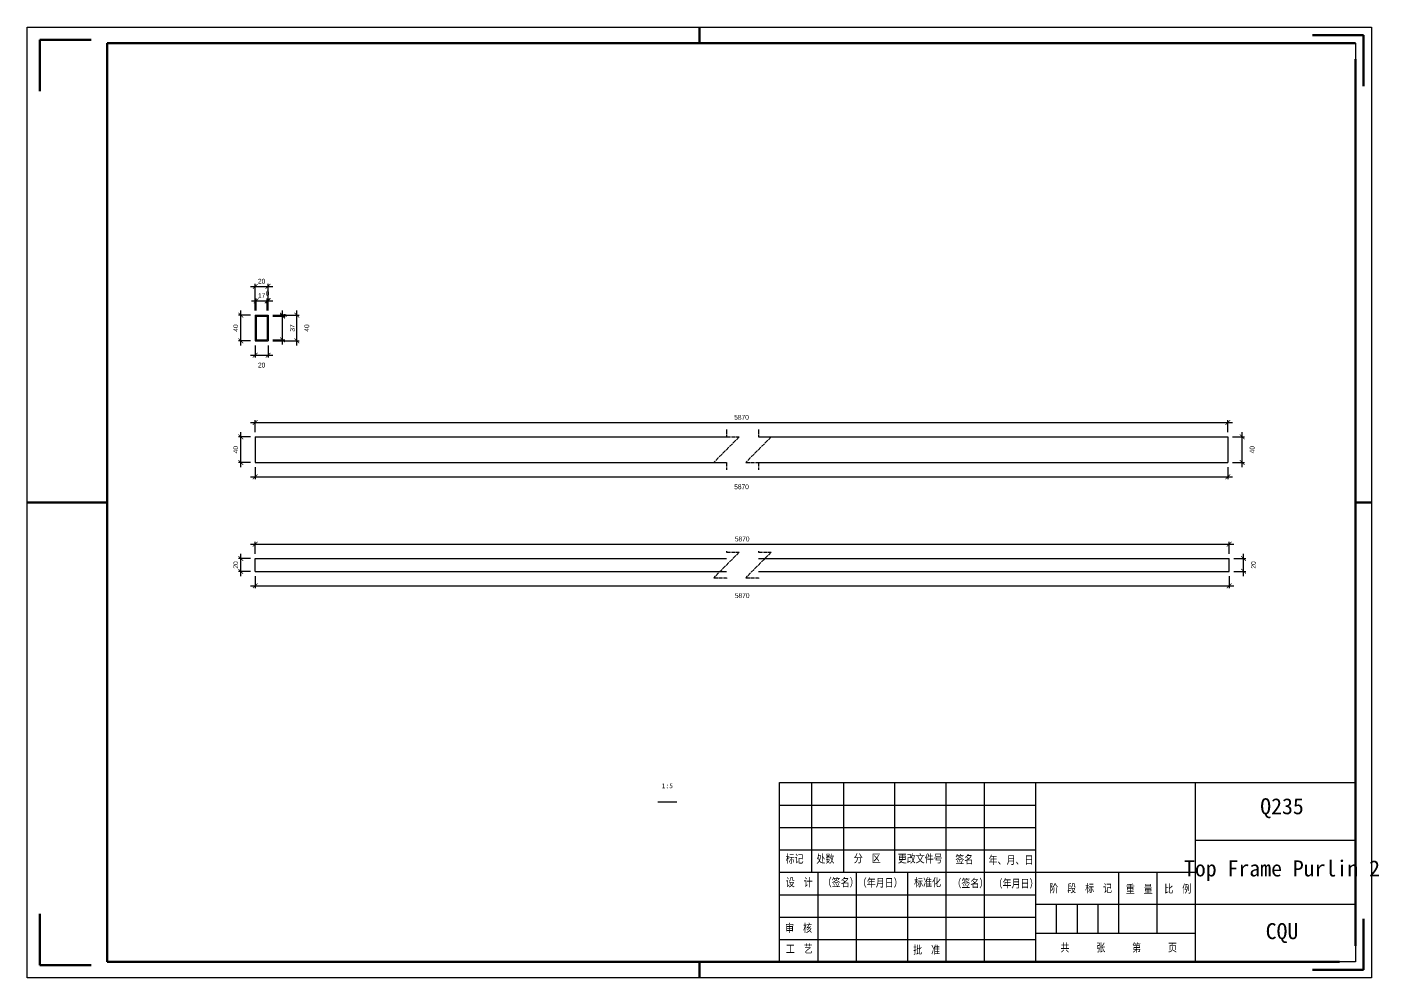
# Model space of a CAD drawing. Header units: millimetres. Extents: x 0 to 1925, y 0 to 4345.
# Drawn here: x 980 to 1402.3, y 3303 to 3600 of the extents above; entities that cross this region are included whole.
import ezdxf

# ---------------------------------------------------------------- set-up
doc = ezdxf.new("R2010")
doc.units = ezdxf.units.MM
doc.linetypes.add('DASHED', pattern=[1.524, 1.27, -0.254])
doc.layers.add('总内框线', color=7, linetype='Continuous', lineweight=50)
doc.layers.add('总外框线', color=7, linetype='Continuous', lineweight=30)
doc.styles.add('OpenSansCondensed-Light', font='OpenSansCondensed-Light.ttf')
doc.styles.add('陈杰（2）', font='gbenor.shx', dxfattribs={"width": 0.8, "bigfont": 'gbcbig.shx'})
doc.dimstyles.new('EZDXF', dxfattribs={"dimtxt": 0.25, "dimasz": 0.175, "dimexe": 0.375, "dimexo": 0.125, "dimgap": 0.1, "dimtad": 1, "dimlfac": 100, "dimzin": 12, "dimdsep": 46, "dimtxsty": 'OpenSansCondensed-Light', "dimblk": 'ARCHTICK', "dimcen": 2.5, "dimazin": 3, "dimtfac": 0.5, "dimtmove": 2, "dimatfit": 3, "dimarcsym": 0})

# ---------------------------------------------------------------- blocks, each defined once
blk = doc.blocks.new('_ARCHTICK')
at = {"color": 0, "linetype": 'ByBlock', "const_width": 0.15}
blk.add_lwpolyline([(-0.5, -0.5), (0.5, 0.5)], dxfattribs=at)

msp = doc.modelspace()

# ---------------------------------------------------------------- linework, layer by layer
for p, q in [((1395, 3595), (1395, 3410)), ((1051.27901, 3510), (1055.27901, 3510)), ((1051.27901, 3510), (1051.27901, 3502)), ((1051.57901, 3509.7), (1054.97901, 3509.7)), ((1051.57901, 3509.7), (1051.57901, 3502.3)), ((1054.97901, 3509.7), (1054.97901, 3502.3)), ((1055.27901, 3510), (1055.27901, 3502)), ((1051.27901, 3502), (1055.27901, 3502)), ((1051.57901, 3502.3), (1054.97901, 3502.3)), ((1051.27901, 3472), (1198.47901, 3472)), ((1051.27901, 3472), (1051.27901, 3464)), ((1208.47901, 3472), (1355.07901, 3472)), ((1355.07901, 3472), (1355.07901, 3464)), ((1051.27901, 3464), (1198.47901, 3464)), ((1208.47901, 3464), (1355.07901, 3464)), ((1051.27901, 3430), (1051.27901, 3434)), ((1051.27901, 3434), (1198.47901, 3434)), ((1208.47901, 3434), (1355.47901, 3434)), ((1355.47901, 3430), (1355.47901, 3434)), ((1051.27901, 3430), (1198.47901, 3430)), ((1208.47901, 3430), (1355.47901, 3430)), ((1215, 3364), (1395, 3364)), ((1215, 3308), (1215, 3364)), ((1225, 3364), (1225, 3336)), ((1235, 3364), (1235, 3336)), ((1251, 3364), (1251, 3336)), ((1267, 3364), (1267, 3336)), ((1279, 3364), (1279, 3308)), ((1295, 3364), (1295, 3308)), ((1345, 3308), (1345, 3364)), ((1395, 3364), (1395, 3308)), ((1177, 3358), (1183, 3358)), ((1215, 3357), (1295, 3357)), ((1215, 3350), (1295, 3350)), ((1345, 3346), (1395, 3346)), ((1215, 3343), (1295, 3343)), ((1215, 3336), (1345, 3336)), ((1227, 3336), (1227, 3308)), ((1239, 3336), (1239, 3308)), ((1255, 3336), (1255, 3308)), ((1267, 3336), (1267, 3308)), ((1321, 3317), (1321, 3336)), ((1333, 3317), (1333, 3336)), ((1215, 3329), (1295, 3329)), ((1295, 3326), (1345, 3326)), ((1301.5, 3326), (1301.5, 3317)), ((1308, 3326), (1308, 3317)), ((1314.5, 3326), (1314.5, 3317)), ((1345, 3326), (1395, 3326)), ((1215, 3322), (1295, 3322)), ((1215, 3315), (1295, 3315)), ((1295, 3317), (1345, 3317)), ((1395, 3308), (1215, 3308))]:
    msp.add_line(p, q)
at = {"linetype": 'DASHED'}
for p, q in [((1202.47901, 3472), (1194.47901, 3464)), ((1198.47901, 3474.25), (1198.47901, 3472)), ((1198.47901, 3472), (1202.47901, 3472)), ((1212.47901, 3472), (1204.47901, 3464)), ((1208.47901, 3474.25), (1208.47901, 3472)), ((1208.47901, 3472), (1212.47901, 3472)), ((1194.47901, 3464), (1198.47901, 3464)), ((1198.47901, 3464), (1198.47901, 3461.75)), ((1204.47901, 3464), (1208.47901, 3464)), ((1208.47901, 3464), (1208.47901, 3461.75)), ((1202.47901, 3436), (1194.47901, 3428)), ((1198.47901, 3436.25), (1198.47901, 3436)), ((1198.47901, 3436), (1202.47901, 3436)), ((1212.47901, 3436), (1204.47901, 3428)), ((1208.47901, 3436.25), (1208.47901, 3436)), ((1208.47901, 3436), (1212.47901, 3436)), ((1194.47901, 3428), (1198.47901, 3428)), ((1198.47901, 3428), (1198.47901, 3427.75)), ((1204.47901, 3428), (1208.47901, 3428)), ((1208.47901, 3428), (1208.47901, 3427.75))]:
    msp.add_line(p, q, dxfattribs=at)
at = {"layer": '总内框线'}
for p, q in [((1190, 3595), (1190, 3600)), ((984, 3596), (984, 3580)), ((984, 3596), (1000, 3596)), ((1005, 3308), (1005, 3595)), ((1005, 3595), (1395, 3595)), ((1397.5, 3597.5), (1381.5, 3597.5)), ((1397.5, 3597.5), (1397.5, 3581.5)), ((1395, 3590), (1395, 3313)), ((980, 3451.5), (1005, 3451.5)), ((1395, 3451.5), (1400, 3451.5)), ((984, 3307), (984, 3323)), ((1397.5, 3305.5), (1397.5, 3321.5)), ((984, 3307), (1000, 3307)), ((1390, 3308), (1005, 3308)), ((1190, 3303), (1190, 3308)), ((1397.5, 3305.5), (1381.5, 3305.5))]:
    msp.add_line(p, q, dxfattribs=at)
at = {"layer": '总外框线'}
for p, q in [((980, 3303), (980, 3600)), ((980, 3600), (1400, 3600)), ((1400, 3600), (1400, 3303)), ((1400, 3303), (980, 3303))]:
    msp.add_line(p, q, dxfattribs=at)

# ---------------------------------------------------------------- texts
at = {"attachment_point": 5}
for s, insert, char_height in [('1:5', (1180, 3363), 1.5), ('Q235', (1372, 3356), 5), ('Top Frame Purlin 2', (1372, 3336.5), 5), ('CQU', (1372, 3317), 5)]:
    msp.add_mtext(s, dxfattribs=dict(at, insert=insert, char_height=char_height))
at = {"char_height": 2.5, "width": 93.0192856, "attachment_point": 1, "style": '陈杰（2）'}
for s, insert in [('{\\fSimSun|b0|i0|c134|p2;标记}', (1216.95482, 3341.44053)), ('{\\fSimSun|b0|i0|c134|p2;处数}', (1226.57596, 3341.45543)), ('{\\fSimSun|b0|i0|c134|p2;分\u3000区}', (1238.23692, 3341.57959)), ('{\\fSimSun|b0|i0|c134|p2;更改文件号}', (1251.97169, 3341.52496)), ('{\\fSimSun|b0|i0|c134|p2;签名}', (1269.95608, 3341.2667)), ('{\\fSimSun|b0|i0|c134|p2;年、月、日}', (1280.35064, 3341.07301)), ('{\\fSimSun|b0|i0|c134|p2;设\u3000计}', (1217.01432, 3334.10007)), ('{\\fSimSun|b0|i0|c134|p2;（签名）}', (1228.55629, 3334.10007)), ('{\\fSimSun|b0|i0|c134|p2;\u3000（年月日）}', (1236.68156, 3333.98584)), ('{\\fSimSun|b0|i0|c134|p2;标准化}', (1257.08823, 3334.08517)), ('{\\fSimSun|b0|i0|c134|p2;（签名）}', (1269.05516, 3333.83685)), ('{\\fSimSun|b0|i0|c134|p2;（年月日）}', (1281.923, 3333.73752)), ('{\\fSimSun|b0|i0|c134|p2;阶\u3000段\u3000标\u3000记}', (1299.30395, 3332.25254)), ('{\\fSimSun|b0|i0|c134|p2;重\u3000量}', (1323.18681, 3332.02408)), ('{\\fSimSun|b0|i0|c134|p2;比\u3000例}', (1335.23873, 3332.09361)), ('{\\fSimSun|b0|i0|c134|p2;审\u3000核}', (1216.81034, 3319.83138)), ('{\\fSimSun|b0|i0|c134|p2;工\u3000艺}', (1217.01432, 3313.34515)), ('{\\fSimSun|b0|i0|c134|p2;批\u3000准}', (1256.78226, 3313.0273)), ('{\\fSimSun|b0|i0|c134|p2;共\u3000\u3000\u3000张\u3000\u3000\u3000第\u3000\u3000\u3000页}', (1302.79713, 3313.72757))]:
    msp.add_mtext(s, dxfattribs=dict(at, insert=insert))

# ---------------------------------------------------------------- dimensions: what is measured, and where the dimension line sits
for base, p1, p2, location, text, override in [((1051.27901, 3519), (1051.27901, 3510), (1055.27901, 3510), (1053.27901, 3520.6), '20', {"dimtxt": 1.5, "dimasz": 1.5, "dimexe": 0.75, "dimexo": 1.5, "dimtad": 1, "dimlfac": 5, "dimblk": 'ARCHTICK', "dimsah": 0, "dimtsz": 0, "dimdle": 1.5, "dimtmove": 2}), ((1054.97901, 3514.5), (1054.97901, 3510), (1055.27901, 3510), (1055.12901, 3516.85), '0', {"dimtxt": 1.5, "dimasz": 1.5, "dimexe": 0.75, "dimexo": 1.5, "dimtad": 1, "dimlfac": 5, "dimblk": 'ARCHTICK', "dimsah": 0, "dimtsz": 0, "dimdle": 1.5, "dimtmove": 2}), ((1051.27901, 3497.5), (1051.27901, 3502), (1055.27901, 3502), (1053.27901, 3494.4), '20', {"dimtxt": 1.5, "dimasz": 1.5, "dimexe": 0.75, "dimexo": 1.5, "dimtad": 4, "dimlfac": 5, "dimblk": 'ARCHTICK', "dimsah": 0, "dimtsz": 0, "dimdle": 1.5, "dimtmove": 2}), ((1051.27901, 3476.5), (1051.27901, 3472), (1355.07901, 3472), (1203.17901, 3478.1), '5870', {"dimtxt": 1.5, "dimasz": 1.5, "dimexe": 0.75, "dimexo": 1.5, "dimtad": 1, "dimlfac": 5, "dimblk": 'ARCHTICK', "dimsah": 0, "dimtsz": 0, "dimdle": 1.5, "dimtmove": 2}), ((1051.27901, 3459.5), (1051.27901, 3464), (1355.07901, 3464), (1203.17901, 3456.4), '5870', {"dimtxt": 1.5, "dimasz": 1.5, "dimexe": 0.75, "dimexo": 1.5, "dimtad": 4, "dimlfac": 5, "dimblk": 'ARCHTICK', "dimsah": 0, "dimtsz": 0, "dimdle": 1.5, "dimtmove": 2}), ((1051.27901, 3438.5), (1051.27901, 3434), (1355.47901, 3434), (1203.37901, 3440.1), '5870', {"dimtxt": 1.5, "dimasz": 1.5, "dimexe": 0.75, "dimexo": 1.5, "dimtad": 1, "dimlfac": 5, "dimblk": 'ARCHTICK', "dimsah": 0, "dimtsz": 0, "dimdle": 1.5, "dimtmove": 2}), ((1051.27901, 3425.5), (1051.27901, 3430), (1355.47901, 3430), (1203.37901, 3422.4), '5870', {"dimtxt": 1.5, "dimasz": 1.5, "dimexe": 0.75, "dimexo": 1.5, "dimtad": 4, "dimlfac": 5, "dimblk": 'ARCHTICK', "dimsah": 0, "dimtsz": 0, "dimdle": 1.5, "dimtmove": 2})]:
    msp.add_linear_dim(base=base, p1=p1, p2=p2, location=location, text=text, dimstyle='EZDXF', override=override).render()
msp.add_linear_dim(base=(1051.57901, 3514.5), p1=(1051.57901, 3510), p2=(1054.97901, 3510), location=(1053.27901, 3516.1), dimstyle='EZDXF', override={"dimtxt": 1.5, "dimasz": 1.5, "dimexe": 0.75, "dimexo": 1.5, "dimtad": 1, "dimlfac": 5, "dimblk": 'ARCHTICK', "dimsah": 0, "dimtsz": 0, "dimdle": 1.5, "dimtmove": 2}).render()
for base, p1, p2, location, text, override in [((1046.77901, 3502), (1051.27901, 3502), (1051.27901, 3510), (1045.17901, 3506), '40', {"dimtxt": 1.5, "dimasz": 1.5, "dimexe": 0.75, "dimexo": 1.5, "dimtad": 1, "dimlfac": 5, "dimblk": 'ARCHTICK', "dimsah": 0, "dimtsz": 0, "dimdle": 1.5, "dimtmove": 2}), ((1059.77901, 3509.7), (1055.27901, 3509.7), (1055.27901, 3510), (1060.42901, 3509.85), '0', {"dimtxt": 1.5, "dimasz": 1.5, "dimexe": 0.75, "dimexo": 1.5, "dimtad": 4, "dimlfac": 5, "dimblk": 'ARCHTICK', "dimsah": 0, "dimtsz": 0, "dimdle": 1.5, "dimtmove": 2}), ((1064.27901, 3502), (1055.27901, 3502), (1055.27901, 3510), (1067.37901, 3506), '40', {"dimtxt": 1.5, "dimasz": 1.5, "dimexe": 0.75, "dimexo": 1.5, "dimtad": 4, "dimlfac": 5, "dimblk": 'ARCHTICK', "dimsah": 0, "dimtsz": 0, "dimdle": 1.5, "dimtmove": 2}), ((1046.77901, 3464), (1051.27901, 3464), (1051.27901, 3472), (1045.17901, 3468), '40', {"dimtxt": 1.5, "dimasz": 1.5, "dimexe": 0.75, "dimexo": 1.5, "dimtad": 1, "dimlfac": 5, "dimblk": 'ARCHTICK', "dimsah": 0, "dimtsz": 0, "dimdle": 1.5, "dimtmove": 2}), ((1359.57901, 3464), (1355.07901, 3464), (1355.07901, 3472), (1362.67901, 3468), '40', {"dimtxt": 1.5, "dimasz": 1.5, "dimexe": 0.75, "dimexo": 1.5, "dimtad": 4, "dimlfac": 5, "dimblk": 'ARCHTICK', "dimsah": 0, "dimtsz": 0, "dimdle": 1.5, "dimtmove": 2}), ((1046.77901, 3430), (1051.27901, 3430), (1051.27901, 3434), (1045.17901, 3432), '20', {"dimtxt": 1.5, "dimasz": 1.5, "dimexe": 0.75, "dimexo": 1.5, "dimtad": 1, "dimlfac": 5, "dimblk": 'ARCHTICK', "dimsah": 0, "dimtsz": 0, "dimdle": 1.5, "dimtmove": 2}), ((1359.97901, 3430), (1355.47901, 3430), (1355.47901, 3434), (1363.07901, 3432), '20', {"dimtxt": 1.5, "dimasz": 1.5, "dimexe": 0.75, "dimexo": 1.5, "dimtad": 4, "dimlfac": 5, "dimblk": 'ARCHTICK', "dimsah": 0, "dimtsz": 0, "dimdle": 1.5, "dimtmove": 2})]:
    msp.add_linear_dim(base=base, p1=p1, p2=p2, angle=90, location=location, text=text, dimstyle='EZDXF', override=override).render()
msp.add_linear_dim(base=(1059.77901, 3502.3), p1=(1055.27901, 3502.3), p2=(1055.27901, 3509.7), angle=90, location=(1062.87901, 3506), dimstyle='EZDXF', override={"dimtxt": 1.5, "dimasz": 1.5, "dimexe": 0.75, "dimexo": 1.5, "dimtad": 4, "dimlfac": 5, "dimblk": 'ARCHTICK', "dimsah": 0, "dimtsz": 0, "dimdle": 1.5, "dimtmove": 2}).render()

doc.saveas('drawing.dxf')
